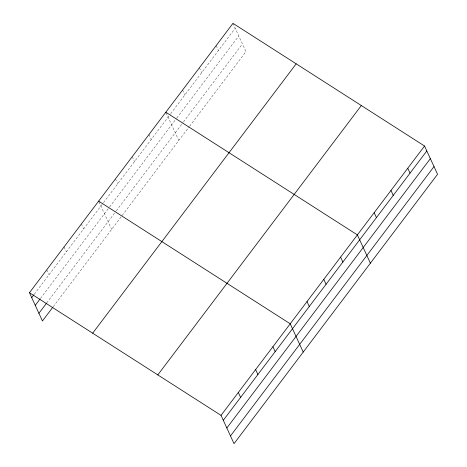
<?xml version="1.0" encoding="UTF-8"?>
<svg xmlns="http://www.w3.org/2000/svg" width="467" height="467" viewBox="0 0 467 467"><rect width="100%" height="100%" fill="white"/><g stroke="black" fill="none" stroke-linecap="round" stroke-linejoin="round"><path stroke-width="0.35" stroke-dasharray="2.33 1.75" d="M34.307 294.204L103.061 203.203M103.493 202.637L170.222 114.316M170.653 113.744L235.234 28.277M40.448 298.471L109.19 207.488M109.617 206.922L176.351 118.6M176.777 118.028L238.777 35.977M46.694 302.972L115.851 211.44M116.283 210.868L183.011 122.547M183.443 121.98L242.426 43.916M53.261 306.673L189.141 126.831M189.573 126.265L245.969 51.621L233.249 23.963M216.174 45.573L218.439 50.494M199.386 67.797L201.651 72.718M182.597 90.02L184.862 94.941M166.089 112.856L178.808 140.509M149.014 134.461L151.279 139.388M132.225 156.684L134.49 161.611M115.437 178.908L117.702 183.835M98.928 201.744L111.648 229.396M81.346 224.026L83.611 228.953M64.049 246.92L66.314 251.847M46.747 269.815L49.012 274.742"/><path stroke-width="0.7" d="M29.45 292.716L232.969 23.35L424.55 146.019L437.55 174.284L234.031 443.65L221.031 415.379L29.45 292.716L42.45 320.981L52.829 307.245M31.715 297.637L33.875 294.776M35.258 305.342L40.016 299.043M38.907 313.275L46.256 303.55M92.67 333.193L296.189 63.833M157.811 374.902L361.33 105.536M221.031 415.379L424.55 146.019M223.296 420.306L426.815 150.94M226.839 428.011L430.358 158.646M230.488 435.944L434.006 166.585M165.803 112.238L357.389 234.907L370.389 263.178M98.642 201.131L290.229 323.8L303.229 352.065M407.761 168.243L410.026 173.164M390.967 190.466L393.232 195.387M374.178 212.683L376.443 217.61M340.601 257.13L342.866 262.057M323.806 279.354L326.071 284.28M307.017 301.577L309.282 306.498M272.926 346.695L275.191 351.616M255.63 369.59L257.895 374.516M238.333 392.484L240.598 397.411"/></g></svg>
